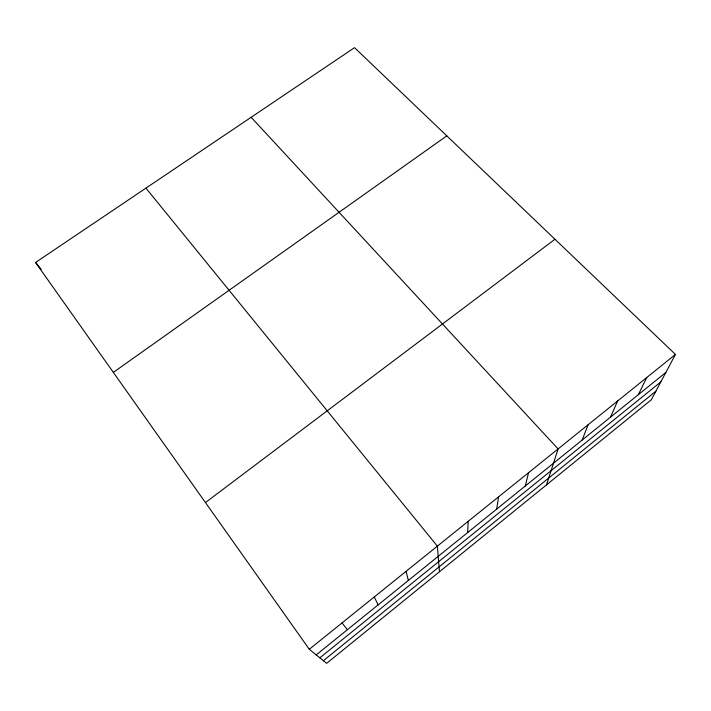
<?xml version="1.0" encoding="UTF-8"?>
<svg xmlns="http://www.w3.org/2000/svg" width="711" height="711" viewBox="0 0 711 711"><rect width="100%" height="100%" fill="white"/><g stroke="black" fill="none" stroke-linecap="round" stroke-linejoin="round"><path stroke-width="1.07" d="M467.634 532.575L468.22 521.305M496.651 509.138L498.615 496.82M525.278 486.013L528.575 472.699M546.537 484.84L558.099 448.925L251.152 117.279M582.185 440.038L588.086 424.778M610.465 417.197L617.628 400.986M638.354 394.667L646.752 377.541M675.45 354.425L651.294 399.804L326.642 663.336L309.285 649.285L35.55 262.475L354.531 47.664L675.45 354.425L309.285 649.285M323.381 660.697L655.871 391.201M316.217 654.902L665.86 372.44M319.843 657.835L660.821 381.914M205.452 502.561L554.962 239.251M113.333 372.395L446.801 135.863M35.55 262.475L41.185 269.256M145.933 188.139L437.372 546.146L439.469 571.751M342.027 622.916L347.377 629.733M374.288 596.938L378.083 604.919M406.061 571.351L408.354 580.46"/></g></svg>
